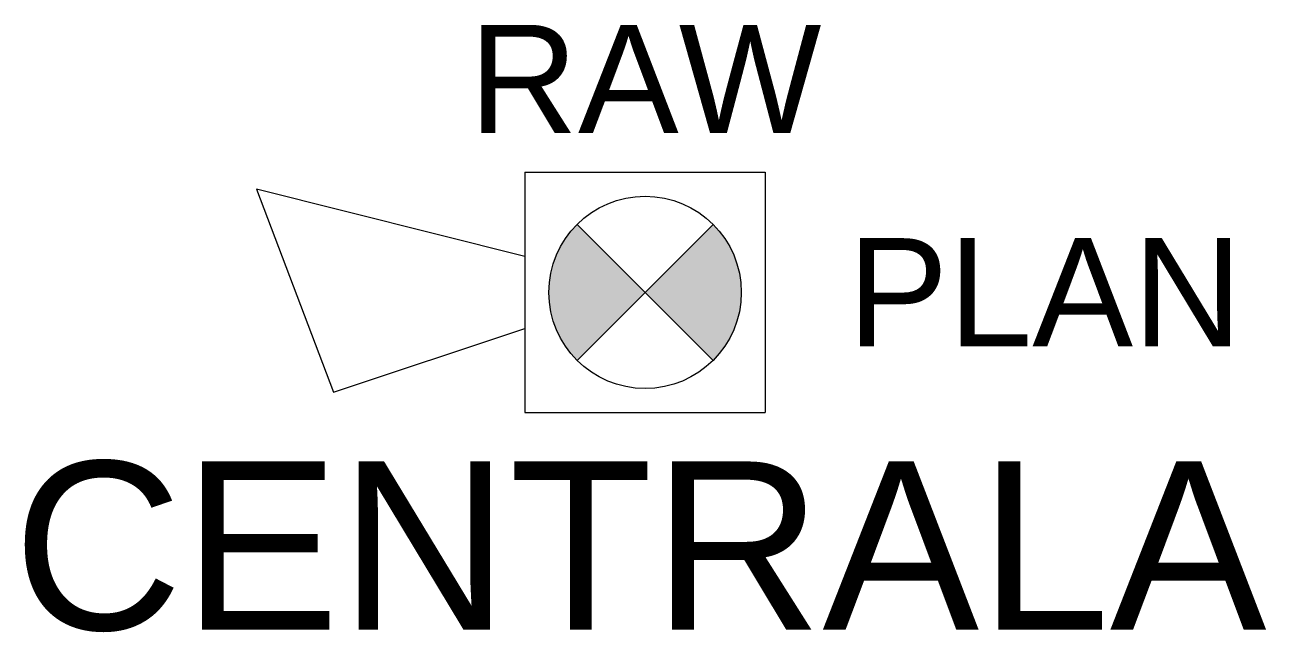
# Model space of a CAD drawing. Header units: millimetres. Extents: x -1032 to 1033, y -565 to 445.
import ezdxf
from ezdxf.enums import TextEntityAlignment as Align

# ---------------------------------------------------------------- set-up
doc = ezdxf.new("R2010")
doc.units = ezdxf.units.MM
doc.header["$LTSCALE"] = 0.25
doc.header["$PDMODE"] = 1
doc.styles.add('opis_czujki', font='arial.ttf')
doc.styles.add('opis_czujki_2', font='arial.ttf')

msp = doc.modelspace()

# ---------------------------------------------------------------- hatches: boundary and pattern name
h = msp.add_hatch(color=256)
h.paths.add_polyline_path([(0, 0), (-113.1, 113.1, 0.414214), (-113.1, -113.1)])
h.paths.add_polyline_path([(160, 0, 0.198912), (113.1, 113.1), (0, 0), (113.1, -113.1, 0.198912)])

# ---------------------------------------------------------------- linework, layer by layer
for p, q in [((-200, 200), (-200, -200)), ((-200, 200), (200, 200)), ((200, 200), (200, -200)), ((0, 0), (-113.1, 113.1)), ((0, 0), (113.1, 113.1)), ((-200, 59.8), (-200, -59.8)), ((0, 0), (-113.1, -113.1)), ((0, 0), (113.1, -113.1)), ((-200, -200), (200, -200))]:
    msp.add_line(p, q)
at = {"linetype": 'Continuous'}
for p, q in [((-200, 59.8), (-646.7, 171.5)), ((-646.7, 171.5), (-518.7, -166)), ((-518.7, -166), (-200, -59.8))]:
    msp.add_line(p, q, dxfattribs=at)
msp.add_circle((0, 0), 160)
at = {"color": 6}
for p in [(200, 400), (-89.4, 227)]:
    msp.add_point(p, dxfattribs=at)

# ---------------------------------------------------------------- texts
for tag, text, height, style, flags, p in [('RAW', 'XX', 180, 'opis_czujki_2', 9, (0, 354.9)), ('CENTRALA', 'xx', 280, 'opis_czujki', 8, (-9, -421.1))]:
    msp.add_attdef(tag, text=text, height=height, dxfattribs=dict(style=style, flags=flags)).set_placement(p, align=Align.MIDDLE_CENTER)
at = {"style": 'opis_czujki_2', "flags": 9}
msp.add_attdef('PLAN', (336.7, -89.8), 'xx', height=180, dxfattribs=at)

doc.saveas('drawing.dxf')
